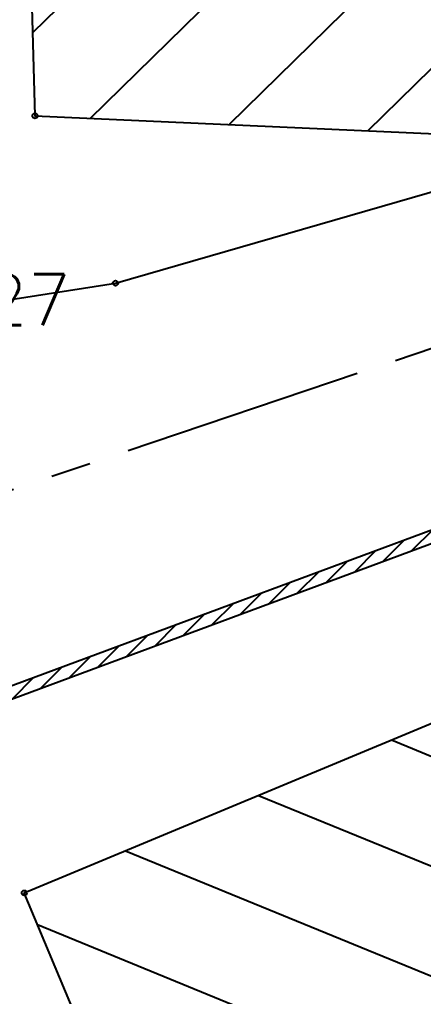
# Model space of a CAD drawing. Extents: x 524954 to 526204, y 9523489 to 9524010.
# Drawn here: x 525651.96 to 525659.92, y 9523641.27 to 9523660.49 of the extents above; entities that cross this region are included whole.
import ezdxf

# ---------------------------------------------------------------- set-up
doc = ezdxf.new("R2010")
doc.units = 0
doc.header["$PDMODE"] = 33
doc.header["$PDSIZE"] = 0.1
doc.linetypes.add('AXES2', pattern=[28.575, 19.05, -3.175, 3.175, -3.175])
for name, color, linetype in [('Axe_Piste', 3, 'AXES2'), ('Bati', 6, 'Continuous'), ('Bati_H', 1, 'Continuous'), ('Cloture', 7, 'Continuous'), ('Murs', 1, 'Continuous'), ('TopoAlt', 3, 'Continuous'), ('TOPOJIS', 7, 'Continuous')]:
    doc.layers.add(name, color=color, linetype=linetype)
doc.styles.add('Simplex 1.0', font='Simplex.shx', dxfattribs={"width": 0.99, "height": 1})
doc.linetypes.add('LIMITE1', pattern='A,6.35,-2.54,[133,ltypeshp.shx,S=2.54,R=0,X=-2.54,Y=0],-2.54,25.4', length=36.83)

# ---------------------------------------------------------------- blocks, each defined once
blk = doc.blocks.new('TCPOINT M')
at = {"color": 0}
blk.add_point((0, 0), dxfattribs=at)
at = {"layer": 'TopoAlt', "style": 'Simplex 1.0', "width": 0.99}
blk.add_attdef('ALT', (0.15, 0.15), '', height=1, dxfattribs=at)

msp = doc.modelspace()

# ---------------------------------------------------------------- hatches: boundary and pattern name
at = {"layer": 'Bati_H'}
h = msp.add_hatch(dxfattribs=at)
h.set_pattern_fill('_U', color=256, scale=2, angle=224.4218, style=0, pattern_type=0)
h.set_pattern_definition([(224.421774073, (0, 0), (1.39986962102, -1.428413471), [])])
h.paths.add_polyline_path([(525664.277, 9523672.499), (525657.928, 9523672.563), (525657.707, 9523663.532), (525652.127, 9523663.586), (525652.266, 9523658.597), (525664.398, 9523658.056), (525664.132, 9523658.059)])
h = msp.add_hatch(dxfattribs=at)
h.set_pattern_fill('_U', color=256, scale=2, angle=157.7328, style=0, pattern_type=0)
h.set_pattern_definition([(157.732769304, (0, 0), (-0.75785388044, -1.85085318054), [])])
h.paths.add_polyline_path([(525656.344, 9523633.069), (525652.054, 9523643.308), (525664.745, 9523648.591), (525664.31, 9523650.158), (525670.807, 9523652.975), (525670.561, 9523653.664), (525671.295, 9523653.964), (525676.572, 9523641.367), (525676.509, 9523641.517)])
at = {"layer": 'Murs'}
h = msp.add_hatch(dxfattribs=at)
h.set_pattern_fill('_U', color=256, scale=0.25, angle=45, style=0, pattern_type=0)
h.set_pattern_definition([(45, (0, 0), (-0.1767766952966, 0.1767766952966), [])])
h.paths.add_polyline_path([(525652.361, 9523624.965), (525652.054, 9523625.52), (525647.738, 9523635.722), (525645.012, 9523644.874), (525668.584, 9523653.608), (525668.671, 9523653.373), (525645.319, 9523644.721), (525647.974, 9523635.807), (525652.279, 9523625.63), (525652.58, 9523625.086)])

# ---------------------------------------------------------------- linework, layer by layer
at = {"layer": 'Axe_Piste', "ltscale": 0.25, "flags": 128}
msp.add_lwpolyline([(525647.329, 9523649.732), (525666.328, 9523656.133), (525679.868, 9523660.875), (525691.967, 9523666.199), (525693.573, 9523680.323), (525694.668, 9523700.865), (525695.725, 9523712.501), (525696.005, 9523715.915)], dxfattribs=at)
at = {"layer": 'Bati', "flags": 128}
for points in [[(525664.277, 9523672.499), (525657.928, 9523672.563), (525657.707, 9523663.532), (525652.127, 9523663.586), (525652.266, 9523658.597), (525664.398, 9523658.056), (525664.132, 9523658.059)], [(525656.344, 9523633.069), (525652.054, 9523643.308), (525664.745, 9523648.591), (525664.31, 9523650.158), (525670.807, 9523652.975), (525670.561, 9523653.664), (525671.295, 9523653.964), (525676.572, 9523641.367), (525676.509, 9523641.517)]]:
    msp.add_lwpolyline(points, close=True, dxfattribs=at)
at = {"layer": 'Cloture', "linetype": 'LIMITE1', "ltscale": 0.1, "flags": 128}
msp.add_lwpolyline([(525648.251, 9523654.431), (525653.851, 9523655.307), (525665.238, 9523658.593), (525665.108, 9523659.112), (525671.612, 9523661.574)], dxfattribs=at)
at = {"layer": 'Cloture', "flags": 128}
for points in [[(525652.361, 9523624.965), (525652.054, 9523625.52), (525647.738, 9523635.722), (525645.012, 9523644.874), (525668.584, 9523653.608)], [(525652.58, 9523625.086), (525652.279, 9523625.63), (525647.974, 9523635.807), (525645.319, 9523644.721), (525668.671, 9523653.373)]]:
    msp.add_lwpolyline(points, dxfattribs=at)

# ---------------------------------------------------------------- block references
at = {"layer": 'TOPOJIS'}
for p in [(525652.266, 9523658.597), (525653.851, 9523655.307), (525652.054, 9523643.308)]:
    msp.add_blockref('TCPOINT M', p, dxfattribs=at)
ref = msp.add_blockref('TCPOINT M', (525648.251, 9523654.431, 276.27), dxfattribs=at)
ref.add_attrib('ALT', '276.27', (525648.301, 9523654.481, 276.27), dxfattribs={"layer": 'TopoAlt', "height": 1, "style": 'Simplex 1.0', "width": 0.99})

doc.saveas('drawing.dxf')
